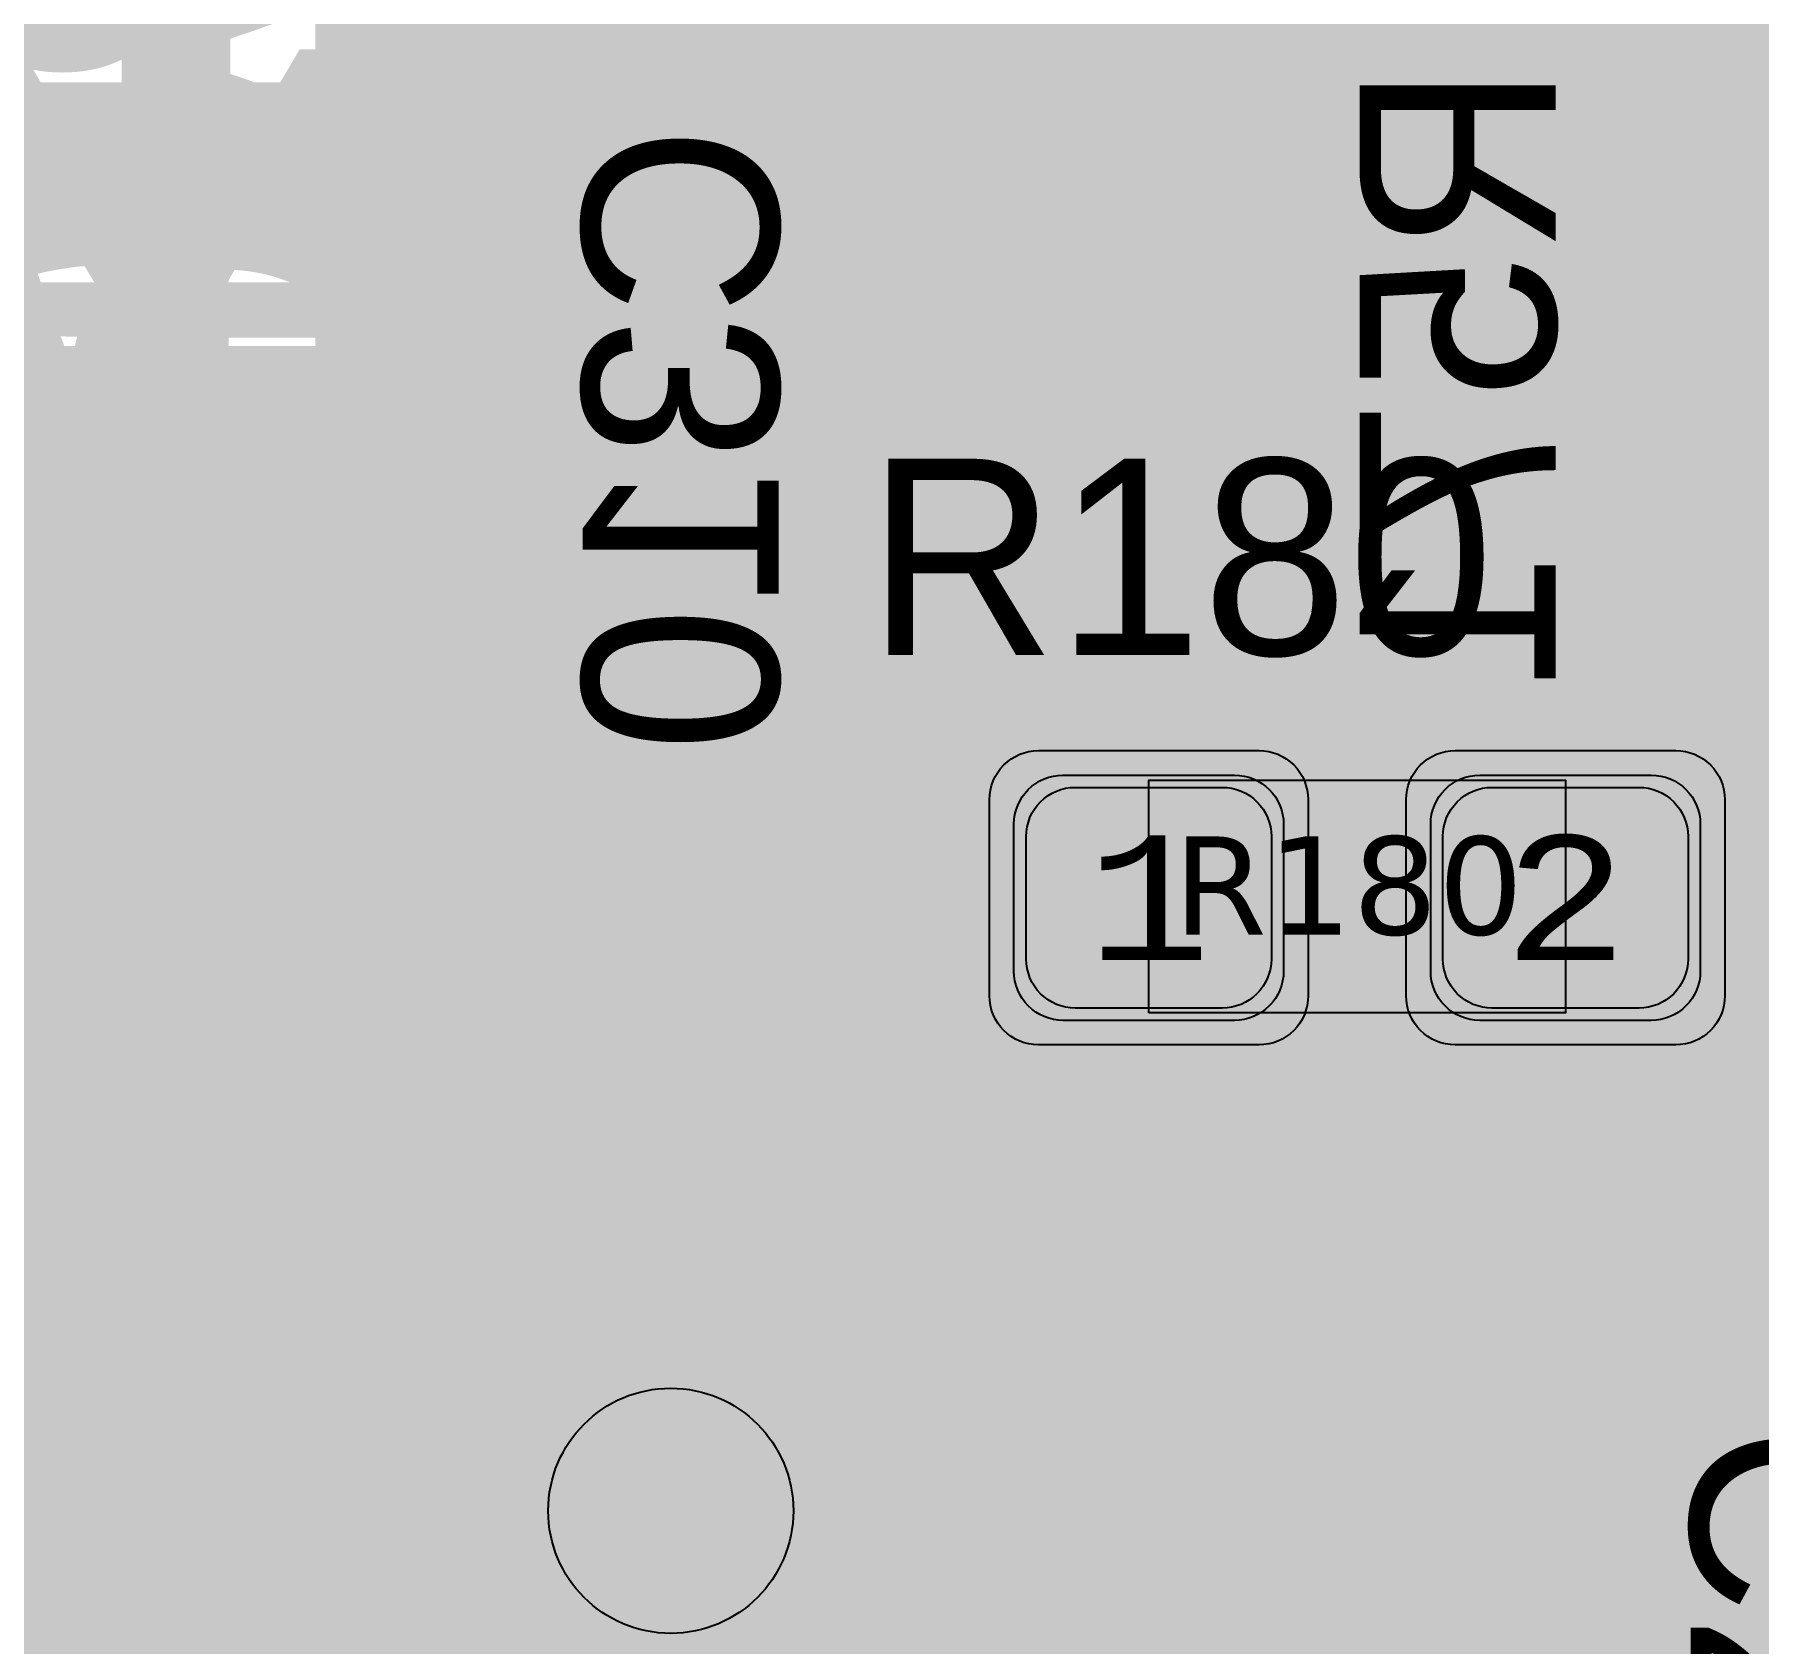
# Model space of a CAD drawing. Extents: x -28 to 199, y -61 to 255.
# Drawn here: x 21.35 to 28.39, y 192.71 to 199.27 of the extents above; entities that cross this region are included whole.
import ezdxf
from ezdxf.enums import TextEntityAlignment as Align

# ---------------------------------------------------------------- set-up
doc = ezdxf.new("R2010")
doc.units = 0
doc.header["$MEASUREMENT"] = 0
for name, color, linetype in [('ASSEMBLY_OUTLINES_TOP', 102, 'CONTINUOUS'), ('ASSEMBLY_PART_NUMBERS_BTM', 191, 'CONTINUOUS'), ('ASSEMBLY_PART_NUMBERS_TOP', 102, 'CONTINUOUS'), ('ASSEMBLY_REF_DES_TOP', 102, 'CONTINUOUS'), ('DRILL_DRAWING', 21, 'CONTINUOUS'), ('GENERATED_SILKSCREEN_BTM', 255, 'CONTINUOUS'), ('GENERATED_SILKSCREEN_TOP', 140, 'CONTINUOUS'), ('MOUNTING_HOLES_LAYER_2', 42, 'CONTINUOUS'), ('MOUNTING_HOLES_LAYER_3', 42, 'CONTINUOUS'), ('MOUNTING_HOLES_LAYER_BOT21', 42, 'CONTINUOUS'), ('MOUNTING_HOLES_LAYER_TOP', 42, 'CONTINUOUS'), ('PART_PADS_SMD_TOP', 150, 'CONTINUOUS'), ('PIN_NUMBERS_BTM', 8, 'CONTINUOUS'), ('PIN_NUMBERS_TOP', 8, 'CONTINUOUS'), ('PLACEMENT_OUTLINES_TOP', 130, 'CONTINUOUS'), ('PLANE_DATA_LAYER_TOP', 150, 'CONTINUOUS'), ('PLANE_SHAPES_LAYER_2', 230, 'CONTINUOUS'), ('PLANE_SHAPES_LAYER_3', 81, 'CONTINUOUS'), ('PLANE_SHAPES_LAYER_TOP', 150, 'CONTINUOUS'), ('SILKSCREEN_OUTLINES_TOP', 150, 'CONTINUOUS'), ('SILKSCREEN_REF_DES_BTM', 211, 'CONTINUOUS'), ('SILKSCREEN_REF_DES_TOP', 150, 'CONTINUOUS'), ('SOLDERMASK_PADS_TOP', 180, 'CONTINUOUS'), ('SOLDERPASTE_PADS_TOP', 180, 'CONTINUOUS'), ('TRACES_LAYER_BOTTOM', 10, 'CONTINUOUS'), ('TRACES_LAYER_TOP', 150, 'CONTINUOUS')]:
    doc.layers.add(name, color=color, linetype=linetype)
doc.styles.add('COURIER_NEW', font='COUR.TTF')
doc.styles.add('VERDANA', font='verdana.TTF')
doc.styles.add('VERIBEST_GERBER_0', font='txt')

msp = doc.modelspace()

# ---------------------------------------------------------------- hatches: boundary and pattern name
at = {"layer": 'MOUNTING_HOLES_LAYER_2'}
h = msp.add_hatch(color=256, dxfattribs=at)
edge = h.paths.add_edge_path()
edge.add_arc((23.949998, 193.25), 0.5, 0, 360)
at = {"layer": 'MOUNTING_HOLES_LAYER_3'}
h = msp.add_hatch(color=256, dxfattribs=at)
edge = h.paths.add_edge_path()
edge.add_arc((23.949998, 193.25), 0.5, 0, 360)
at = {"layer": 'MOUNTING_HOLES_LAYER_BOT21'}
h = msp.add_hatch(color=256, dxfattribs=at)
edge = h.paths.add_edge_path()
edge.add_arc((23.949998, 193.25), 0.5, 0, 360)
at = {"layer": 'MOUNTING_HOLES_LAYER_TOP'}
h = msp.add_hatch(color=256, dxfattribs=at)
edge = h.paths.add_edge_path()
edge.add_arc((23.949998, 193.25), 0.5, 0, 360)
at = {"layer": 'PLANE_DATA_LAYER_TOP'}
h = msp.add_hatch(color=256, dxfattribs=at)
h.paths.add_polyline_path([(26.5, 188.8262, -0.414213562373095), (26.4238, 188.75), (25.6, 188.75, 0.414213562373095), (25.15, 188.3), (25.15, 187.2, 0.414213562373095), (25.6, 186.75), (26.4238, 186.75, -0.414213562373095), (26.5, 186.6738), (26.5, 185.232603, -0.1989099556854013), (26.477682, 185.178722), (26.212527, 184.913567, 0.1989121882725156), (26.088047, 184.613047), (26.088047, 177.549307, 0.1989121882725156), (26.212527, 177.248787), (26.477682, 176.983632, -0.1989099556853327), (26.5, 176.929751), (26.5, 175.1819, -0.414213562373095), (26.4238, 175.1057), (23.531424, 175.1057, -0.1989133663344379), (23.477542, 175.128018), (20.022318, 178.583242, -0.1989099556853327), (20, 178.637123), (20, 193.170514, -0.1989099556853327), (20.022318, 193.224395), (21.775605, 194.977682, -0.1989133663345065), (21.829487, 195), (26.017396, 195, -0.1989133663344944), (26.071278, 194.977682), (26.477682, 194.571278, -0.1989099556854013), (26.5, 194.517397)], flags=0)
h.paths.add_polyline_path([(23.099999999999998, 181, -0.9999999999999999), (24.3, 181, -0.9999999999999999)], flags=0)
h.paths.add_polyline_path([(23.4, 189.3, -0.9999999999999999), (24.6, 189.3, -0.9999999999999999)], flags=0)
h.paths.add_polyline_path([(23.4, 190.7, -0.9999999999999999), (24.6, 190.7, -0.9999999999999999)], flags=0)
h.paths.add_polyline_path([(22.949998, 193.25, -0.9999999999999999), (24.949998, 193.25, -0.9999999999999999)], flags=0)
h.paths.add_polyline_path([(24.5, 179.2, -0.9999999999999999), (25.700000000000003, 179.2, -0.9999999999999999)], flags=0)
at = {"layer": 'PLANE_SHAPES_LAYER_2'}
h = msp.add_hatch(color=256, dxfattribs=at)
h.paths.add_polyline_path([(169.5, 129.25), (149.5, 129.25), (142.25, 122), (142.25, 90.5), (147.5, 90.5), (147.5, 80), (154, 80), (154, 69.25), (131.75, 69.25), (131.75, 73.25), (121.25, 73.25), (121.25, 81), (110.5, 81), (110.5, 125.75), (106.5, 125.75), (106.5, 128.75), (93.5, 128.75), (93.5, 120.25), (91.75, 120.25), (91.75, 121.5), (80, 121.5), (80, 118.25), (73.25, 118.25), (73.25, 124.5), (67.5, 124.5), (67.5, 128), (57.75, 128), (57.75, 120.25), (55.25, 120.25), (55.25, 121.5), (47.5, 121.5), (47.5, 119), (35, 119), (35, 134.75), (32.75, 134.75), (32.75, 159.75), (29.25, 159.75), (29.25, 175.25), (22.5, 175.25), (22.5, 195.25), (17.25, 195.25), (17.25, 198), (22.5, 198), (22.5, 216.5), (40.25, 216.5), (40.25, 235.5), (54.5, 235.5), (54.5, 254), (87.25, 254), (87.25, 236.25), (86.25, 236.25), (86.25, 228.75), (81, 228.75), (81, 218.75), (95.25, 218.75), (95.25, 194.5), (87, 194.5), (87, 172), (131.1, 172), (131.1, 208.75), (115.5, 208.75), (115.5, 213.75), (106.75, 213.75), (106.75, 218.75), (110.25, 222.25), (110.25, 226.25), (142.5, 226.25), (142.5, 221.5), (160.5, 221.5), (160.5, 240.75), (169.5, 240.75)])
h.paths.add_polyline_path([(35.5, 149.5), (41.75, 149.5), (41.75, 152), (39.25, 152), (39.25, 154), (37.75, 154), (37.75, 152), (35.5, 152)], flags=16)
h.paths.add_polyline_path([(37.5, 125.75), (37.5, 128.75), (42.75, 128.75), (42.75, 125.75)], flags=16)
h.paths.add_polyline_path([(52, 127.75), (52, 130.75), (54.25, 130.75), (54.25, 127.75)], flags=16)
h.paths.add_polyline_path([(50.75, 219.5), (50.75, 226.5), (71.75, 226.5), (71.75, 219.5)], flags=16)
h.paths.add_polyline_path([(66.5, 150.75), (66.5, 177.5), (72.25, 177.5), (72.25, 150.75)], flags=16)
h.paths.add_polyline_path([(47.25, 185.25), (73, 185.25), (73, 188.25), (70.25, 188.25), (70.25, 191), (47.25, 191)], flags=16)
h.paths.add_polyline_path([(84.5, 208), (84.5, 212.75), (85, 212.75), (85, 208)], flags=16)
h.paths.add_polyline_path([(61.5, 137.25), (87.75, 137.25), (87.75, 140.5), (84.75, 140.5), (84.75, 143), (61.5, 143)], flags=16)
h.paths.add_polyline_path([(88.75, 127), (88.75, 130), (91, 130), (91, 127)], flags=16)
h.paths.add_polyline_path([(85.5, 130.25), (85.5, 132.5), (91, 132.5), (91, 130.25)], flags=16)
h.paths.add_polyline_path([(108.75, 142.25), (135.75, 142.25), (135.75, 145.75), (132.25, 145.75), (132.25, 149), (108.75, 149)], flags=16)
h.paths.add_polyline_path([(114.25, 126.75), (140.75, 126.75), (140.75, 129.75), (137.25, 129.75), (137.25, 133), (114.25, 133)], flags=16)
h.paths.add_polyline_path([(155.25, 180.25), (166.25, 180.25), (166.25, 186.25), (152.25, 186.25), (152.25, 183), (155.25, 183)], flags=16)
at = {"layer": 'PLANE_SHAPES_LAYER_3'}
h = msp.add_hatch(color=256, dxfattribs=at)
h.paths.add_polyline_path([(169.5, 129.25), (149.5, 129.25), (142.25, 122), (142.25, 90.5), (147.5, 90.5), (147.5, 80), (154, 80), (154, 69.25), (131.75, 69.25), (131.75, 73.25), (121.25, 73.25), (121.25, 81), (110.5, 81), (110.5, 125.75), (106.5, 125.75), (106.5, 128.75), (93.5, 128.75), (93.5, 120.25), (91.75, 120.25), (91.75, 121.5), (80, 121.5), (80, 118.25), (73.25, 118.25), (73.25, 124.5), (67.5, 124.5), (67.5, 127.75), (58.25, 127.75), (58.25, 130.25), (88.75, 130.25), (88.75, 127), (91, 127), (91, 132.5), (55, 132.5), (55, 131.25), (52, 131.25), (52, 127.75), (55, 127.75), (55, 127.25), (57.75, 127.25), (57.75, 120.25), (55.25, 120.25), (55.25, 121.5), (47.5, 121.5), (47.5, 119), (35, 119), (35, 134.75), (32.75, 134.75), (32.75, 159.75), (29.25, 159.75), (29.25, 175.25), (22.5, 175.25), (22.5, 195.25), (17.25, 195.25), (17.25, 198), (22.5, 198), (22.5, 216.5), (40.25, 216.5), (40.25, 235.5), (54.5, 235.5), (54.5, 254), (87.25, 254), (87.25, 236.25), (86.25, 236.25), (86.25, 228.75), (81, 228.75), (81, 218.75), (95.25, 218.75), (95.25, 194.5), (87, 194.5), (87, 172), (131.1, 172), (131.1, 208.75), (115.5, 208.75), (115.5, 213.75), (106.75, 213.75), (106.75, 218.75), (110.25, 222.25), (110.25, 226.25), (142.5, 226.25), (142.5, 221.5), (160.5, 221.5), (160.5, 240.75), (169.5, 240.75)])
h.paths.add_polyline_path([(35.5, 149.5), (41.75, 149.5), (41.75, 152), (39.25, 152), (39.25, 154), (37.75, 154), (37.75, 152), (35.5, 152)], flags=16)
h.paths.add_polyline_path([(37.5, 125.75), (37.5, 128.75), (42.75, 128.75), (42.75, 125.75)], flags=16)
h.paths.add_polyline_path([(50.75, 219.5), (50.75, 226.5), (71.75, 226.5), (71.75, 219.5)], flags=16)
h.paths.add_polyline_path([(66.5, 150.75), (66.5, 177.5), (72.25, 177.5), (72.25, 150.75)], flags=16)
h.paths.add_polyline_path([(47.25, 185.25), (73, 185.25), (73, 188.25), (70.25, 188.25), (70.25, 191), (47.25, 191)], flags=16)
h.paths.add_polyline_path([(84.5, 208), (84.5, 212.75), (85, 212.75), (85, 208)], flags=16)
h.paths.add_polyline_path([(61.5, 137.25), (87.75, 137.25), (87.75, 140.5), (84.75, 140.5), (84.75, 143), (61.5, 143)], flags=16)
h.paths.add_polyline_path([(108.75, 142.25), (135.75, 142.25), (135.75, 145.75), (132.25, 145.75), (132.25, 149), (108.75, 149)], flags=16)
h.paths.add_polyline_path([(114.25, 126.75), (140.75, 126.75), (140.75, 129.75), (137.25, 129.75), (137.25, 133), (114.25, 133)], flags=16)
h.paths.add_polyline_path([(155.25, 180.25), (166.25, 180.25), (166.25, 186.25), (152.25, 186.25), (152.25, 183), (155.25, 183)], flags=16)

# ---------------------------------------------------------------- linework, layer by layer
at = {"layer": 'ASSEMBLY_OUTLINES_TOP'}
msp.add_lwpolyline([(25.9, 195.28), (25.9, 196.23), (27.6, 196.23), (27.6, 195.28)], close=True, dxfattribs=at)
at = {"layer": 'GENERATED_SILKSCREEN_BTM', "const_width": 0.15}
for points in [[(27.0608, 198.4752), (27.0592, 198.4728), (27.0552, 198.472), (27.0512, 198.4696), (27.0472, 198.4696), (26.8824, 198.4696), (26.8784, 198.4696), (26.876, 198.472), (26.8736, 198.472), (26.8728, 198.4728), (26.872, 198.4736), (26.8696, 198.4752), (26.76, 198.6112), (26.7584, 198.6152), (26.7576, 198.6176), (26.7568, 198.6216), (26.7568, 199.0248), (26.7584, 199.032), (26.7624, 199.036), (26.7672, 199.0408), (26.7728, 199.0424), (27.5408, 199.0424), (27.5472, 199.0408), (27.5512, 199.0368), (27.5536, 199.032), (27.5544, 199.0264), (27.5536, 199.02), (27.5512, 199.0144), (27.5472, 199.0104), (27.5408, 199.0088), (27.1728, 199.0088), (27.1728, 198.6328), (27.5456, 198.5016), (27.5512, 198.4984), (27.5544, 198.4928), (27.5552, 198.4864), (27.5536, 198.4816), (27.5512, 198.4768), (27.5464, 198.4728), (27.5416, 198.4704), (27.5352, 198.472), (27.1624, 198.6032), (27.0608, 198.4752)], [(26.7896, 199.0088), (26.7896, 198.6256), (26.8904, 198.5016), (27.0392, 198.5016), (27.1408, 198.6256), (27.1408, 199.0088), (26.7896, 199.0088)], [(24.3836, 198.65), (24.274, 198.7844), (24.2716, 198.7884), (24.2684, 198.7892), (24.2652, 198.7908), (24.2612, 198.7916), (23.7124, 198.7916), (23.7084, 198.7908), (23.7052, 198.7892), (23.7036, 198.7876), (23.702, 198.7868), (23.6996, 198.7844), (23.59, 198.65), (23.5892, 198.6476), (23.5884, 198.6452), (23.5876, 198.6444), (23.5868, 198.6412), (23.5868, 198.3716), (23.5876, 198.3676), (23.5884, 198.366), (23.5892, 198.3636), (23.59, 198.3612), (23.6996, 198.226), (23.7036, 198.2228), (23.71, 198.2212), (23.714, 198.222), (23.7188, 198.2236), (23.722, 198.226), (23.7252, 198.23), (23.7276, 198.234), (23.7284, 198.238), (23.7284, 198.242), (23.726, 198.2452), (23.6196, 198.3772), (23.6196, 198.6356), (23.7204, 198.7588), (24.2532, 198.7588), (24.354, 198.6356), (24.354, 198.3772), (24.2476, 198.2452), (24.246, 198.242), (24.2452, 198.238), (24.246, 198.234), (24.2484, 198.23), (24.2516, 198.226), (24.2556, 198.2236), (24.2596, 198.222), (24.2652, 198.2212), (24.27, 198.2228), (24.274, 198.226), (24.3836, 198.3612), (24.3852, 198.3644), (24.386, 198.3652), (24.386, 198.3676), (24.3868, 198.3684), (24.3868, 198.3692), (24.3868, 198.3716), (24.3868, 198.6412), (24.386, 198.6444), (24.3852, 198.6476), (24.3836, 198.65)], [(27.032, 198.1352), (27.0328, 198.1384), (27.0336, 198.1408), (27.0352, 198.144), (27.1232, 198.2528), (26.7896, 198.2528), (26.7896, 197.7304), (26.788, 197.7248), (26.7848, 197.72), (26.7792, 197.7176), (26.7736, 197.7168), (26.7672, 197.7176), (26.7616, 197.72), (26.7584, 197.7248), (26.7568, 197.7304), (26.7568, 198.2704), (26.7584, 198.276), (26.7624, 198.28), (26.7672, 198.2848), (26.7728, 198.2864), (27.1576, 198.2864), (27.1632, 198.2856), (27.1672, 198.2832), (27.1696, 198.28), (27.1712, 198.2744), (27.1728, 198.2704), (27.1736, 198.2672), (27.1728, 198.2632), (27.1704, 198.26), (27.064, 198.1296), (27.064, 197.8712), (27.1656, 197.7464), (27.4232, 197.7464), (27.5232, 197.8712), (27.5232, 198.1296), (27.4176, 198.26), (27.4152, 198.2656), (27.4152, 198.2704), (27.4184, 198.2752), (27.4224, 198.28), (27.428, 198.2832), (27.4336, 198.284), (27.4368, 198.284), (27.4392, 198.2832), (27.4432, 198.2792), (27.5536, 198.144), (27.5552, 198.1416), (27.5552, 198.1384), (27.5568, 198.1352), (27.5568, 197.8656), (27.5568, 197.8632), (27.556, 197.8624), (27.556, 197.8616), (27.5552, 197.86), (27.5552, 197.8584), (27.5536, 197.8552), (27.4432, 197.72), (27.4408, 197.7176), (27.4392, 197.7168), (27.4344, 197.7152), (27.4312, 197.7144), (27.1576, 197.7144), (27.1544, 197.7152), (27.1496, 197.7168), (27.148, 197.7168), (27.1472, 197.7176), (27.1456, 197.7192), (27.144, 197.72), (27.0352, 197.8552), (27.0336, 197.8592), (27.0328, 197.8616), (27.032, 197.8656), (27.032, 198.1352)], [(24.3836, 197.8956), (24.274, 198.0308), (24.27, 198.0348), (24.2676, 198.0356), (24.2652, 198.0356), (24.2596, 198.0348), (24.254, 198.0316), (24.25, 198.0276), (24.2468, 198.0228), (24.246, 198.0172), (24.2476, 198.0116), (24.354, 197.8812), (24.354, 197.6228), (24.2532, 197.498), (24.1044, 197.498), (24.0028, 197.6212), (24.0028, 197.754), (24.0012, 197.7604), (23.998, 197.7644), (23.9924, 197.7668), (23.9868, 197.7676), (23.9812, 197.7668), (23.9756, 197.7644), (23.9724, 197.7604), (23.9708, 197.754), (23.9708, 197.6212), (23.8692, 197.498), (23.7204, 197.498), (23.6196, 197.6228), (23.6196, 197.8812), (23.726, 198.0116), (23.7276, 198.0172), (23.7268, 198.0228), (23.7244, 198.0276), (23.7196, 198.0316), (23.7148, 198.0348), (23.7092, 198.0356), (23.706, 198.0356), (23.7036, 198.0348), (23.6996, 198.0308), (23.59, 197.8956), (23.5892, 197.8932), (23.5884, 197.8908), (23.5876, 197.89), (23.5868, 197.8868), (23.5868, 197.6172), (23.5876, 197.6132), (23.5884, 197.6116), (23.5892, 197.6092), (23.59, 197.6068), (23.6996, 197.4716), (23.7036, 197.4692), (23.7068, 197.4684), (23.7092, 197.4668), (23.7124, 197.466), (23.8772, 197.466), (23.8796, 197.4668), (23.8852, 197.4684), (23.8892, 197.4692), (23.8908, 197.4716), (23.9868, 197.5892), (24.0828, 197.4716), (24.0844, 197.4708), (24.086, 197.4692), (24.0868, 197.4684), (24.0884, 197.4684), (24.094, 197.4668), (24.0964, 197.466), (24.2612, 197.466), (24.2652, 197.4668), (24.2684, 197.4684), (24.2716, 197.4692), (24.274, 197.4716), (24.3836, 197.6068), (24.3852, 197.61), (24.386, 197.6108), (24.386, 197.6132), (24.3868, 197.614), (24.3868, 197.6148), (24.3868, 197.6172), (24.3868, 197.8868), (24.386, 197.89), (24.3852, 197.8932), (24.3836, 197.8956)], [(27.5328, 197.4192), (27.5384, 197.4208), (27.544, 197.42), (27.5488, 197.416), (27.552, 197.412), (27.5536, 197.4064), (27.5544, 197.4008), (27.552, 197.396), (27.548, 197.392), (26.7808, 196.9608), (26.7768, 196.9592), (26.7736, 196.9592), (26.7704, 196.9592), (26.7672, 196.9608), (26.7624, 196.9632), (26.7592, 196.9664), (26.7576, 196.9704), (26.7568, 196.9744), (26.7568, 197.5144), (26.7584, 197.52), (26.7624, 197.524), (26.7672, 197.5272), (26.7736, 197.528), (26.7792, 197.5272), (26.7848, 197.524), (26.7888, 197.52), (26.7896, 197.5144), (26.7896, 197.0016), (27.5328, 197.4192)], [(24.354, 197.166), (24.3556, 197.1724), (24.3588, 197.1756), (24.3644, 197.178), (24.3708, 197.1788), (24.3764, 197.178), (24.382, 197.1756), (24.386, 197.1724), (24.3868, 197.166), (24.3868, 196.854), (24.386, 196.8484), (24.382, 196.8436), (24.3764, 196.8412), (24.3708, 196.8404), (24.3644, 196.8412), (24.3588, 196.8436), (24.3556, 196.8484), (24.354, 196.854), (24.354, 196.9948), (23.6028, 196.9948), (23.5972, 196.9956), (23.5932, 196.998), (23.5908, 197.002), (23.59, 197.0076), (23.5892, 197.0116), (23.5892, 197.0156), (23.5908, 197.0188), (23.594, 197.022), (23.8132, 197.178), (23.8188, 197.1804), (23.8244, 197.1804), (23.8292, 197.178), (23.8332, 197.174), (23.8364, 197.1692), (23.838, 197.1636), (23.838, 197.1604), (23.8364, 197.158), (23.8348, 197.1556), (23.8324, 197.154), (23.6532, 197.026), (24.354, 197.026), (24.354, 197.166)], [(27.524, 196.6584), (27.5256, 196.6648), (27.5288, 196.668), (27.5344, 196.6704), (27.5408, 196.6712), (27.5464, 196.6704), (27.552, 196.668), (27.556, 196.6648), (27.5568, 196.6584), (27.5568, 196.3464), (27.556, 196.3408), (27.552, 196.336), (27.5464, 196.3336), (27.5408, 196.3328), (27.5344, 196.3336), (27.5288, 196.336), (27.5256, 196.3408), (27.524, 196.3464), (27.524, 196.4872), (26.7728, 196.4872), (26.7672, 196.488), (26.7632, 196.4904), (26.7608, 196.4944), (26.76, 196.5), (26.7592, 196.504), (26.7592, 196.508), (26.7608, 196.5112), (26.764, 196.5144), (26.9832, 196.6704), (26.9888, 196.6728), (26.9944, 196.6728), (26.9992, 196.6704), (27.0032, 196.6664), (27.0064, 196.6616), (27.008, 196.656), (27.008, 196.6528), (27.0064, 196.6504), (27.0048, 196.648), (27.0024, 196.6464), (26.8232, 196.5184), (27.524, 196.5184), (27.524, 196.6584)], [(23.6996, 196.546), (23.59, 196.4116), (23.5892, 196.4084), (23.5884, 196.406), (23.5876, 196.4052), (23.5868, 196.402), (23.5868, 196.1324), (23.5876, 196.1292), (23.5876, 196.1284), (23.5884, 196.1276), (23.5892, 196.1252), (23.59, 196.122), (23.6996, 195.9876), (23.7036, 195.9852), (23.7068, 195.9844), (23.7092, 195.9828), (23.7124, 195.982), (24.2612, 195.982), (24.2636, 195.9828), (24.2692, 195.9844), (24.2708, 195.9852), (24.274, 195.9876), (24.3836, 196.122), (24.3844, 196.1252), (24.3852, 196.1268), (24.386, 196.1284), (24.3868, 196.13), (24.3868, 196.1324), (24.3868, 196.402), (24.386, 196.4052), (24.3852, 196.4084), (24.3836, 196.4116), (24.274, 196.546), (24.2724, 196.5476), (24.2716, 196.5492), (24.2692, 196.5508), (24.2636, 196.5524), (24.2612, 196.5532), (23.7124, 196.5532), (23.7092, 196.5524), (23.7068, 196.5508), (23.7036, 196.5492), (23.6996, 196.546)], [(23.7204, 196.5204), (24.2532, 196.5204), (24.2932, 196.4732), (23.662, 196.086), (23.6196, 196.1388), (23.6196, 196.3972), (23.7204, 196.5204)], [(24.314, 196.4476), (24.354, 196.3972), (24.354, 196.1388), (24.2532, 196.014), (23.7204, 196.014), (23.6828, 196.0612), (24.314, 196.4476)]]:
    msp.add_lwpolyline(points, dxfattribs=at)
at = {"layer": 'GENERATED_SILKSCREEN_TOP', "const_width": 0.15}
for points in [[(25.7292, 196.7592), (25.7228, 196.7576), (25.7196, 196.7544), (25.7172, 196.7488), (25.7164, 196.7424), (25.7172, 196.7368), (25.7196, 196.7312), (25.7228, 196.7272), (25.7292, 196.7264), (26.0412, 196.7264), (26.0468, 196.7272), (26.0516, 196.7312), (26.054, 196.7368), (26.0548, 196.7424), (26.054, 196.7488), (26.0516, 196.7544), (26.0468, 196.7576), (26.0412, 196.7592), (25.9004, 196.7592), (25.9004, 197.5104), (25.8996, 197.516), (25.8972, 197.52), (25.8932, 197.5224), (25.8876, 197.5232), (25.8836, 197.524), (25.8796, 197.524), (25.8764, 197.5224), (25.8732, 197.5192), (25.7172, 197.3), (25.7148, 197.2944), (25.7148, 197.2888), (25.7172, 197.284), (25.7212, 197.28), (25.726, 197.2768), (25.7316, 197.2752), (25.7348, 197.2752), (25.7372, 197.276), (25.7412, 197.2808), (25.8692, 197.46), (25.8692, 196.7592), (25.7292, 196.7592)], [(25.4244, 197.2224), (25.4268, 197.224), (25.4276, 197.228), (25.43, 197.232), (25.43, 197.236), (25.43, 197.4008), (25.43, 197.4048), (25.4276, 197.4072), (25.4276, 197.4096), (25.4268, 197.4104), (25.426, 197.4112), (25.4244, 197.4128), (25.2884, 197.5232), (25.2844, 197.5248), (25.2812, 197.5256), (25.278, 197.5264), (24.8748, 197.5264), (24.8676, 197.5248), (24.8628, 197.5208), (24.8588, 197.516), (24.8572, 197.5104), (24.8572, 196.7424), (24.8588, 196.736), (24.8628, 196.732), (24.8676, 196.7296), (24.8732, 196.7288), (24.8796, 196.7296), (24.8852, 196.732), (24.8892, 196.736), (24.8908, 196.7424), (24.8908, 197.1104), (25.2668, 197.1104), (25.398, 196.7376), (25.4012, 196.732), (25.4068, 196.7288), (25.4132, 196.728), (25.418, 196.7296), (25.4228, 196.732), (25.4268, 196.736), (25.4292, 196.7416), (25.4276, 196.748), (25.2964, 197.1208), (25.4244, 197.2224)], [(24.8908, 197.4936), (25.2732, 197.4936), (25.398, 197.3928), (25.398, 197.244), (25.2732, 197.1424), (24.8908, 197.1424), (24.8908, 197.4936)], [(26.8788, 197.2312), (26.8532, 197.1544), (26.8788, 197.0776), (26.8788, 197.0752), (26.8796, 197.072), (26.8796, 196.8248), (26.8796, 196.8224), (26.8788, 196.82), (26.878, 196.8168), (26.8748, 196.8136), (26.7948, 196.7312), (26.7916, 196.728), (26.7868, 196.7272), (26.7836, 196.7264), (26.49, 196.7264), (26.4876, 196.7264), (26.4852, 196.7272), (26.482, 196.728), (26.4788, 196.7312), (26.3988, 196.8136), (26.3956, 196.8168), (26.394, 196.82), (26.394, 196.8248), (26.394, 197.072), (26.394, 197.0752), (26.394, 197.0768), (26.3948, 197.0776), (26.4204, 197.1544), (26.3948, 197.2312), (26.394, 197.232), (26.394, 197.2368), (26.394, 197.4288), (26.394, 197.432), (26.3956, 197.436), (26.3988, 197.44), (26.4788, 197.5224), (26.482, 197.5248), (26.4852, 197.5256), (26.4876, 197.5264), (26.49, 197.5264), (26.7836, 197.5264), (26.7868, 197.5256), (26.7916, 197.5248), (26.7948, 197.5224), (26.8748, 197.44), (26.878, 197.4352), (26.8788, 197.432), (26.8796, 197.4288), (26.8796, 197.2368), (26.8796, 197.2336), (26.8788, 197.232), (26.8788, 197.2312)], [(26.426, 197.42), (26.426, 197.2384), (26.4476, 197.1696), (26.8244, 197.1696), (26.8476, 197.2384), (26.8476, 197.42), (26.7764, 197.4936), (26.498, 197.4936), (26.426, 197.42)], [(27.098, 197.4136), (27.2324, 197.5232), (27.2356, 197.524), (27.238, 197.5248), (27.2388, 197.5256), (27.242, 197.5264), (27.5116, 197.5264), (27.5148, 197.5256), (27.5156, 197.5256), (27.5164, 197.5248), (27.5188, 197.524), (27.522, 197.5232), (27.6564, 197.4136), (27.6588, 197.4096), (27.6596, 197.4064), (27.6612, 197.404), (27.662, 197.4008), (27.662, 196.852), (27.6612, 196.8496), (27.6596, 196.844), (27.6588, 196.8424), (27.6564, 196.8392), (27.522, 196.7296), (27.5188, 196.7288), (27.5172, 196.728), (27.5156, 196.7272), (27.514, 196.7264), (27.5116, 196.7264), (27.242, 196.7264), (27.2388, 196.7272), (27.2356, 196.728), (27.2324, 196.7296), (27.098, 196.8392), (27.0964, 196.8408), (27.0948, 196.8416), (27.0932, 196.844), (27.0916, 196.8496), (27.0908, 196.852), (27.0908, 197.4008), (27.0916, 197.404), (27.0932, 197.4064), (27.0948, 197.4096), (27.098, 197.4136)], [(27.1236, 197.3928), (27.1236, 196.86), (27.1708, 196.82), (27.558, 197.4512), (27.5052, 197.4936), (27.2468, 197.4936), (27.1236, 197.3928)], [(27.1964, 196.7992), (27.2468, 196.7592), (27.5052, 196.7592), (27.63, 196.86), (27.63, 197.3928), (27.5828, 197.4304), (27.1964, 196.7992)], [(26.426, 197.0688), (26.426, 196.832), (26.498, 196.7592), (26.7764, 196.7592), (26.8476, 196.832), (26.8476, 197.0688), (26.8244, 197.1376), (26.4476, 197.1376), (26.426, 197.0688)], [(28.1164, 193.3504), (28.226, 193.4848), (28.2284, 193.4888), (28.2316, 193.4896), (28.2348, 193.4912), (28.2388, 193.492), (28.7876, 193.492)], [(28.7796, 193.4592), (28.2468, 193.4592), (28.146, 193.336), (28.146, 193.0776), (28.2524, 192.9456), (28.2548, 192.9424), (28.2548, 192.9384), (28.254, 192.9344), (28.2516, 192.9304), (28.2484, 192.9264), (28.2444, 192.924), (28.2404, 192.9224), (28.2348, 192.9216), (28.23, 192.9232), (28.226, 192.9264), (28.1164, 193.0616), (28.1148, 193.0648), (28.114, 193.0656), (28.114, 193.068), (28.114, 193.0688), (28.1132, 193.0696), (28.1132, 193.072), (28.1132, 193.3416), (28.114, 193.3448), (28.1148, 193.348), (28.1164, 193.3504)], [(28.6644, 192.172), (28.2316, 192.7048), (28.146, 192.7048), (28.146, 192.1824), (28.1444, 192.1768), (28.1412, 192.172), (28.1356, 192.1696), (28.1292, 192.1688), (28.1236, 192.1696), (28.118, 192.172), (28.1148, 192.1768), (28.1132, 192.1824), (28.1132, 192.7216), (28.1148, 192.728), (28.1188, 192.732), (28.1236, 192.736), (28.1292, 192.7376), (28.2388, 192.7376), (28.2412, 192.7368), (28.2468, 192.7352), (28.2492, 192.7336), (28.2508, 192.732), (28.2524, 192.7304), (28.686, 192.1984)]]:
    msp.add_lwpolyline(points, dxfattribs=at)
for points in [[(27.042098, 196.230005, 1.22306e-05), (27.042089, 196.229995), (26.457911, 196.229995, 1.22306e-05), (26.457902, 196.230005), (27.042098, 196.230005)], [(27.033844, 195.279995), (26.466156, 195.279995, 1.1642e-05), (26.466164, 195.280005), (27.033836, 195.280005, 1.1642e-05), (27.033844, 195.279995)]]:
    msp.add_lwpolyline(points, format="xyb", dxfattribs=at)
at = {"layer": 'MOUNTING_HOLES_LAYER_2'}
msp.add_circle((23.949998, 193.25), 0.5, dxfattribs=at)
at = {"layer": 'MOUNTING_HOLES_LAYER_3'}
msp.add_circle((23.949998, 193.25), 0.5, dxfattribs=at)
at = {"layer": 'MOUNTING_HOLES_LAYER_BOT21'}
msp.add_circle((23.949998, 193.25), 0.5, dxfattribs=at)
at = {"layer": 'MOUNTING_HOLES_LAYER_TOP'}
msp.add_circle((23.949998, 193.25), 0.5, dxfattribs=at)
at = {"layer": 'PART_PADS_SMD_TOP'}
for points in [[(25.35, 196.05, -0.4142135624), (25.55, 196.25), (26.25, 196.25, -0.4142135624), (26.45, 196.05), (26.45, 195.45, -0.4142135624), (26.25, 195.25), (25.55, 195.25, -0.4142135624), (25.35, 195.45)], [(27.05, 196.05, -0.4142135624), (27.25, 196.25), (27.95, 196.25, -0.4142135624), (28.15, 196.05), (28.15, 195.45, -0.4142135624), (27.95, 195.25), (27.25, 195.25, -0.4142135624), (27.05, 195.45)]]:
    msp.add_lwpolyline(points, format="xyb", close=True, dxfattribs=at)
at = {"layer": 'PLACEMENT_OUTLINES_TOP'}
msp.add_lwpolyline([(25.9, 195.28), (25.9, 196.23), (27.6, 196.23), (27.6, 195.28)], close=True, dxfattribs=at)
at = {"layer": 'PLANE_SHAPES_LAYER_TOP'}
msp.add_solid([(20, 174.75), (26.5, 174.75), (20, 195), (26.5, 195)], dxfattribs=at)
at = {"layer": 'SILKSCREEN_OUTLINES_TOP'}
msp.add_lwpolyline([(25.9, 195.28), (25.9, 196.23), (27.6, 196.23), (27.6, 195.28)], close=True, dxfattribs=at)
at = {"layer": 'SOLDERMASK_PADS_TOP'}
for points in [[(25.25, 196.15, -0.4142135624), (25.45, 196.35), (26.35, 196.35, -0.4142135624), (26.55, 196.15), (26.55, 195.35, -0.4142135624), (26.35, 195.15), (25.45, 195.15, -0.4142135624), (25.25, 195.35)], [(26.95, 196.15, -0.4142135624), (27.15, 196.35), (28.05, 196.35, -0.4142135624), (28.25, 196.15), (28.25, 195.35, -0.4142135624), (28.05, 195.15), (27.15, 195.15, -0.4142135624), (26.95, 195.35)]]:
    msp.add_lwpolyline(points, format="xyb", close=True, dxfattribs=at)
at = {"layer": 'SOLDERPASTE_PADS_TOP'}
for points in [[(25.4, 196, -0.4142135624), (25.6, 196.2), (26.2, 196.2, -0.4142135624), (26.4, 196), (26.4, 195.5, -0.4142135624), (26.2, 195.3), (25.6, 195.3, -0.4142135624), (25.4, 195.5)], [(27.1, 196, -0.4142135624), (27.3, 196.2), (27.9, 196.2, -0.4142135624), (28.1, 196), (28.1, 195.5, -0.4142135624), (27.9, 195.3), (27.3, 195.3, -0.4142135624), (27.1, 195.5)]]:
    msp.add_lwpolyline(points, format="xyb", close=True, dxfattribs=at)
at = {"layer": 'TRACES_LAYER_BOTTOM'}
for points, const_width in [([(19.9, 204.7), (19.9, 204.073), (20.555632, 203.417368), (20.555632, 200.905632), (19.388647, 199.738647), (19.388647, 195.549807), (19.866672, 195.071782), (28.27768, 195.071782), (30.090988, 196.88509), (35.572933, 196.88509), (37.158023, 195.3), (40.268016, 195.3), (41.448627, 194.119389), (41.448627, 192.225954), (46.846133, 186.828448), (46.846133, 165.77102), (51.9, 160.717153), (51.9, 148.9)], 0.5), ([(44.043175, 201.861327), (42.489104, 201.861327), (39.327777, 198.7), (20.7, 198.7)], 0.75), ([(37.7, 196.3), (37.7, 196.969668), (36.94262, 197.727048), (29.423235, 197.727048), (27.996187, 196.3), (20.2, 196.3)], 0.5)]:
    msp.add_lwpolyline(points, dxfattribs=dict(at, const_width=const_width))
at = {"layer": 'TRACES_LAYER_TOP'}
for points, const_width in [([(50.25, 214.1), (50.8, 214.1), (53.324343, 211.575657), (53.324343, 208.074575), (52.557928, 207.30816), (40.787011, 207.30816), (39.557737, 206.078886), (39.557737, 199.589178), (38.422219, 198.45366), (23.528271, 198.45366), (23.252746, 198.178135), (23.252744, 198.178135), (22.712166, 197.637557), (22.712166, 197.637555), (18.232475, 193.157864), (18.232475, 178.615959), (22.917939, 173.930495)], 0.5), ([(23.217754, 174.6807), (18.926177, 178.972277), (18.926177, 192.83536), (23.70649, 197.615673), (38.904775, 197.615673), (40.314528, 199.025426), (40.314528, 205.530451), (41.422678, 206.638601), (52.807608, 206.638601), (54.050159, 207.881152), (54.050159, 212.599841), (53.75, 212.9), (53.75, 214.1)], 0.5), ([(25.9, 195.75), (27.95, 193.7), (27.95, 187.75)], 0.35), ([(27.6, 195.75), (30.4, 195.75)], 0.35)]:
    msp.add_lwpolyline(points, dxfattribs=dict(at, const_width=const_width))

# ---------------------------------------------------------------- texts
at = {"layer": 'ASSEMBLY_PART_NUMBERS_BTM', "style": 'VERIBEST_GERBER_0', "text_generation_flag": 2}
for s, p in [('NLFV32T-1R0M-EF', (21.04, 216)), ('GRM1885C1H471JA01D', (25.29, 207.5)), ('ERJ-6ENF2671V', (27.29, 207.25)), ('ERJ-6ENF2432V', (20.79, 204.75)), ('TAJB226M020RNJ', (21.71, 201.75))]:
    msp.add_text(s, height=2.032, rotation=90, dxfattribs=at).set_placement(p, align=Align.TOP_LEFT)
for s, p in [('ERJ-6GEYJ472V', (34.25, 199.21)), ('GRM1885C1H100JA01D', (34.25, 195.79)), ('ERJ-3EKF2052V', (30, 194.29))]:
    msp.add_text(s, height=2.032, dxfattribs=at).set_placement(p, align=Align.TOP_LEFT)
at = {"layer": 'ASSEMBLY_PART_NUMBERS_TOP', "style": 'VERIBEST_GERBER_0'}
msp.add_text('ERJ-8GEYJ182V', height=2.032, rotation=270, dxfattribs=at).set_placement((21.96, 206.5), align=Align.TOP_LEFT)
for s, p in [('CL10B104KB8SFNC', (17.75, 199.79)), ('MCR25JZHJ000', (24, 198.71)), ('MMZ1608A182B', (17.75, 198.29)), ('C1206C104K1RACTU', (3.5, 197.46)), ('ERJ-14NF10R0U', (8.75, 197.46)), ('ERJ-6GEYJ751V', (17.75, 197.21)), ('ERJ-3EKF10R0V', (26.75, 193.21))]:
    msp.add_text(s, height=2.032, dxfattribs=at).set_placement(p, align=Align.TOP_LEFT)
at = {"layer": 'ASSEMBLY_REF_DES_TOP', "style": 'VERDANA'}
msp.add_text('R180', height=0.4, dxfattribs=at).set_placement((26, 196), align=Align.TOP_LEFT)
at = {"layer": 'DRILL_DRAWING', "style": 'VERIBEST_GERBER_0'}
for s, p in [('A', (20.7, 198.7)), ('T', (23.949998, 193.25))]:
    msp.add_text(s, height=2, dxfattribs=at).set_placement(p, align=Align.MIDDLE_CENTER)
at = {"layer": 'PIN_NUMBERS_BTM', "style": 'COURIER_NEW'}
for s, p in [('1', (25.9, 195.75)), ('2', (27.6, 195.75))]:
    msp.add_text(s, height=0.508, dxfattribs=at).set_placement(p, align=Align.MIDDLE_CENTER)
at = {"layer": 'PIN_NUMBERS_TOP', "style": 'COURIER_NEW'}
for s, p in [('1', (25.9, 195.75)), ('2', (27.6, 195.75))]:
    msp.add_text(s, height=0.508, dxfattribs=at).set_placement(p, align=Align.MIDDLE_CENTER)
at = {"layer": 'SILKSCREEN_REF_DES_BTM', "style": 'VERIBEST_GERBER_0', "text_generation_flag": 2}
for s, p in [('R571', (26.76, 199.15)), ('C310', (23.59, 198.9))]:
    msp.add_text(s, height=0.8, rotation=90, dxfattribs=at).set_placement(p, align=Align.TOP_LEFT)
at = {"layer": 'SILKSCREEN_REF_DES_TOP', "style": 'VERIBEST_GERBER_0'}
msp.add_text('R180', height=0.8, dxfattribs=at).set_placement((24.75, 197.54), align=Align.TOP_LEFT)
msp.add_text('C294', height=0.8, rotation=270, dxfattribs=at).set_placement((28.91, 193.6), align=Align.TOP_LEFT)

doc.saveas('drawing.dxf')
